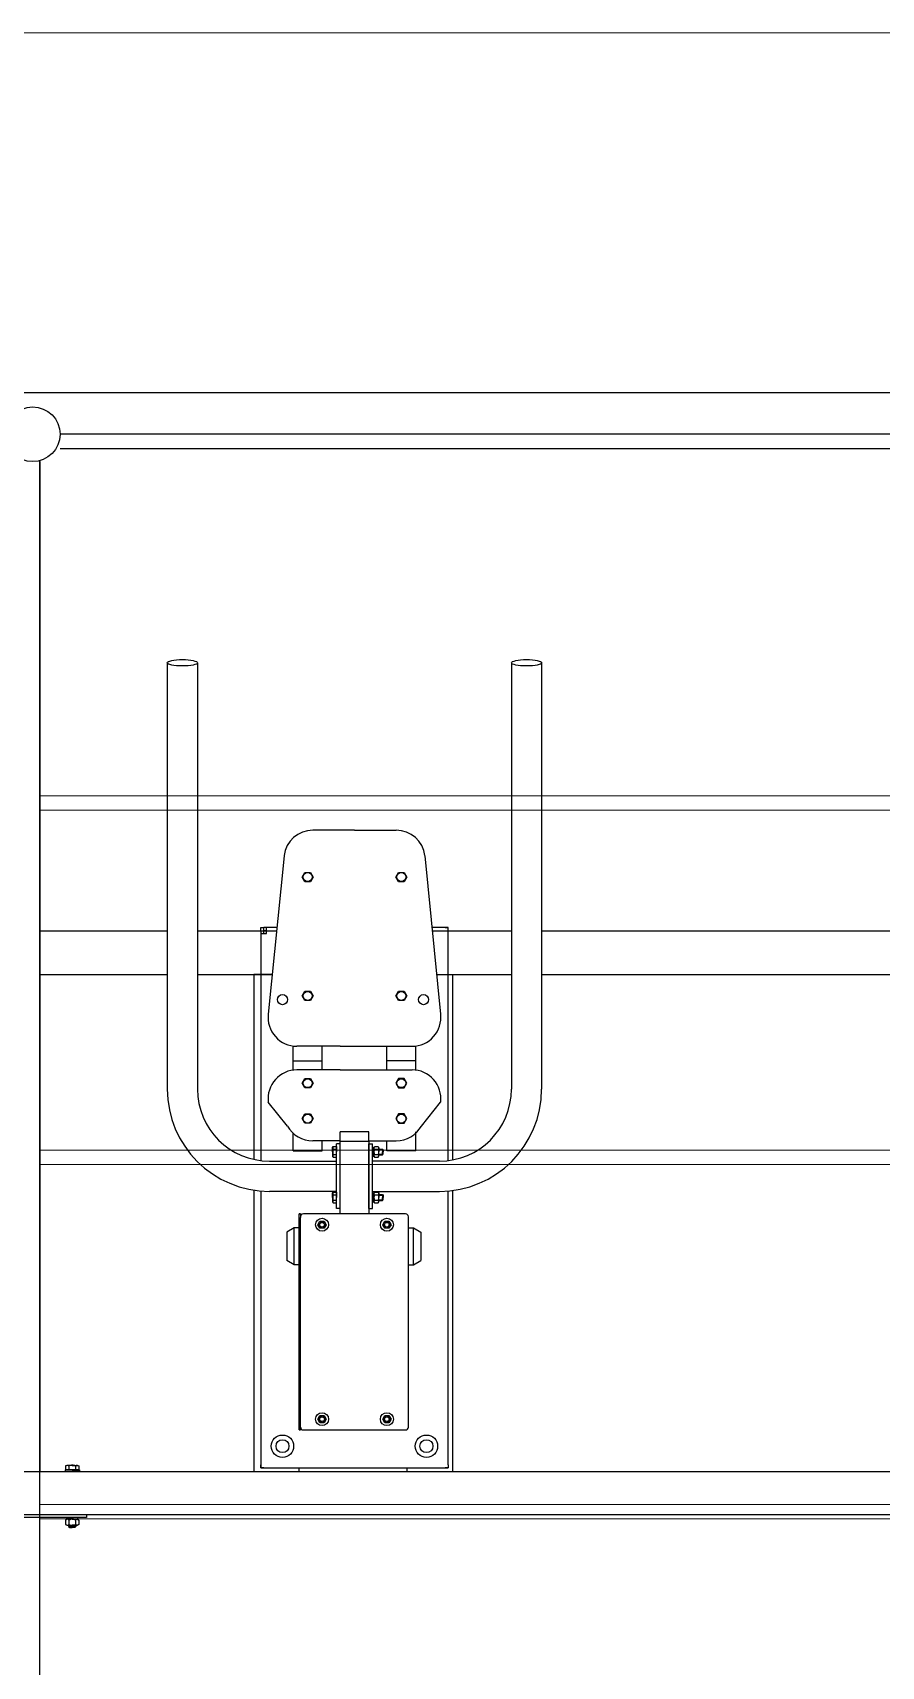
# Model space of a CAD drawing. Header units: millimetres. Extents: x -4421 to 3887, y -3652 to 2555.
# Drawn here: x 1350 to 2528, y 287 to 2555 of the extents above; entities that cross this region are included whole.
import ezdxf

# ---------------------------------------------------------------- set-up
doc = ezdxf.new("R2010")
doc.units = ezdxf.units.MM
doc.layers.add('DIKOM_ЗОНА', color=80, linetype='Continuous')
doc.layers.add('DIKOM_ОБЪЕКТ', color=7, linetype='Continuous')

msp = doc.modelspace()

# ---------------------------------------------------------------- linework, layer by layer
at = {"layer": 'DIKOM_ЗОНА', "color": 3, "lineweight": 15}
msp.add_lwpolyline([(-2687.7, -2559), (3386.7, -2559, 0.414214), (3886.7, -2059), (3886.7, 2055, 0.414214), (3386.7, 2555), (-2687.7, 2555, 0.414214), (-3187.7, 2055), (-3187.7, -2059, 0.414214)], format="xyb", close=True, dxfattribs=at)
at = {"layer": 'DIKOM_ОБЪЕКТ'}
for p, q in [((3386.7, 2055), (349.5, 2055)), ((3311.5, 1997.4), (1387.5, 1997.4)), ((3311.5, 1977.4), (1387.5, 1977.4)), ((1359.5, -1964.6), (1359.5, 1960.8)), ((1359.5, 1959.4), (1359.5, 557.4)), ((1536.5, 1680.1), (1536.5, 1088.2)), ((1578.5, 1680.1), (1578.5, 1088.2)), ((2014.5, 1680.1), (2014.5, 1088.2)), ((2056.5, 1680.1), (2056.5, 1088.2)), ((1359.5, 1495.4), (3328.8, 1496.3)), ((1359.5, 1475.4), (3328.8, 1476.3)), ((1796.5, 1447.6), (1738.5, 1447.6)), ((1796.5, 1447.6), (1854.5, 1447.6)), ((1698.8, 1412.3), (1676.8, 1192.3)), ((1894.2, 1412.3), (1916.2, 1192.3)), ((1724, 1382.6), (1727.7, 1389.1)), ((1727.7, 1389.1), (1735.3, 1389.1)), ((1735.3, 1389.1), (1739, 1382.6)), ((1854, 1382.6), (1857.7, 1389.1)), ((1857.7, 1389.1), (1865.3, 1389.1)), ((1865.3, 1389.1), (1869, 1382.6)), ((1727.7, 1376.1), (1724, 1382.6)), ((1735.3, 1376.1), (1727.7, 1376.1)), ((1739, 1382.6), (1735.3, 1376.1)), ((1857.7, 1376.1), (1854, 1382.6)), ((1865.3, 1376.1), (1857.7, 1376.1)), ((1869, 1382.6), (1865.3, 1376.1)), ((1536.5, 1307.4), (1359.5, 1307.4)), ((1688.3, 1307.4), (1578.5, 1307.4)), ((1666.5, 1308.4), (1666.5, 1312.4)), ((1666.5, 1312.4), (1670.5, 1312.4)), ((1666.5, 1308.4), (1666.5, 1047.3)), ((1666.5, 1304.4), (1674.5, 1304.4)), ((1670.5, 1304.4), (1670.5, 1312.4)), ((1688.8, 1312.4), (1670.5, 1312.4)), ((1670.5, 1308.4), (1674.5, 1308.4)), ((1674.5, 1304.4), (1674.5, 1312.4)), ((1922.5, 1312.4), (1904.2, 1312.4)), ((2014.5, 1307.4), (1904.7, 1307.4)), ((1922.5, 1312.4), (1926.5, 1312.4)), ((1926.5, 1312.4), (1922.5, 1312.4)), ((1926.5, 1308.4), (1926.5, 1312.4)), ((1926.5, 1308.4), (1926.5, 1312.4)), ((1926.5, 1047.3), (1926.5, 1308.4)), ((2828.8, 1307.4), (2056.5, 1307.4)), ((1359.5, 1247.4), (1536.5, 1247.4)), ((1578.5, 1247.4), (1682.3, 1247.4)), ((1682.3, 1247.4), (1656.5, 1247.4)), ((1656.5, 1247.4), (1656.5, 990.6)), ((1910.7, 1247.4), (2014.5, 1247.4)), ((1926.5, 1247.4), (1932.5, 1247.4)), ((1932.5, 1247.4), (1932.5, 989.8)), ((2056.5, 1247.4), (2833.8, 1247.4)), ((1724, 1217.6), (1727.7, 1224.1)), ((1727.7, 1211.1), (1724, 1217.6)), ((1727.7, 1224.1), (1735.3, 1224.1)), ((1735.3, 1211.1), (1727.7, 1211.1)), ((1735.3, 1224.1), (1739, 1217.6)), ((1739, 1217.6), (1735.3, 1211.1)), ((1854, 1217.6), (1857.7, 1224.1)), ((1857.7, 1211.1), (1854, 1217.6)), ((1857.7, 1224.1), (1865.3, 1224.1)), ((1865.3, 1211.1), (1857.7, 1211.1)), ((1865.3, 1224.1), (1869, 1217.6)), ((1869, 1217.6), (1865.3, 1211.1)), ((1711.5, 1114.6), (1711.5, 1147.9)), ((1776.5, 1147.6), (1716.5, 1147.6)), ((1751.5, 1114.9), (1751.5, 1147.6)), ((1751.5, 1114.9), (1751.5, 1147.6)), ((1776.5, 1147.6), (1876.5, 1147.6)), ((1841.5, 1114.9), (1841.5, 1147.6)), ((1841.5, 1114.9), (1841.5, 1147.6)), ((1881.5, 1114.6), (1881.5, 1147.9)), ((1711.5, 1127.6), (1751.5, 1127.6)), ((1776.5, 1114.9), (1716.5, 1114.9)), ((1776.5, 1114.9), (1876.5, 1114.9)), ((1881.5, 1127.6), (1841.5, 1127.6)), ((1724, 1096.4), (1727.7, 1102.9)), ((1727.7, 1089.9), (1724, 1096.4)), ((1727.7, 1102.9), (1735.3, 1102.9)), ((1735.3, 1089.9), (1727.7, 1089.9)), ((1735.3, 1102.9), (1739, 1096.4)), ((1739, 1096.4), (1735.3, 1089.9)), ((1857.7, 1102.9), (1854, 1096.4)), ((1854, 1096.4), (1857.7, 1089.9)), ((1865.3, 1102.9), (1857.7, 1102.9)), ((1857.7, 1089.9), (1865.3, 1089.9)), ((1869, 1096.4), (1865.3, 1102.9)), ((1865.3, 1089.9), (1869, 1096.4)), ((1703.5, 1036.9), (1676.8, 1070.2)), ((1889.5, 1036.9), (1916.2, 1070.2)), ((1666.5, 1047.3), (1666.5, 988.9)), ((1724, 1047.2), (1727.7, 1053.7)), ((1727.7, 1040.7), (1724, 1047.2)), ((1727.7, 1053.7), (1735.3, 1053.7)), ((1735.3, 1053.7), (1739, 1047.2)), ((1739, 1047.2), (1735.3, 1040.7)), ((1857.7, 1053.7), (1854, 1047.2)), ((1854, 1047.2), (1857.7, 1040.7)), ((1865.3, 1053.7), (1857.7, 1053.7)), ((1869, 1047.2), (1865.3, 1053.7)), ((1865.3, 1040.7), (1869, 1047.2)), ((1926.5, 988.9), (1926.5, 1047.3)), ((1711.5, 1002.5), (1711.5, 1026.8)), ((1735.3, 1040.7), (1727.7, 1040.7)), ((1776.5, 1016.3), (1776.5, 1028.7)), ((1816.5, 1028.7), (1776.5, 1028.7)), ((1816.5, 1016.3), (1816.5, 1028.7)), ((1857.7, 1040.7), (1865.3, 1040.7)), ((1881.5, 1002.5), (1881.5, 1028.7)), ((1881.5, 1002.5), (1881.5, 1026.8)), ((1359.5, 1003.4), (3329, 1004.3)), ((1711.5, 1002.5), (1751.5, 1002.5)), ((1776.5, 1016.3), (1738.5, 1016.3)), ((1751.5, 1002.5), (1751.5, 1016.3)), ((1751.5, 1002.5), (1751.5, 1016.3)), ((1766.2, 1007.2), (1767, 1008.5)), ((1766.2, 1001), (1766.2, 1007.2)), ((1766.2, 1001), (1766.2, 994.8)), ((1767, 1008.5), (1771.5, 1008.5)), ((1767, 1004.7), (1771.5, 1004.7)), ((1776.5, 1012), (1771.5, 1012)), ((1771.5, 922.4), (1771.5, 1012)), ((1771.5, 1008.5), (1771.5, 1001)), ((1771.5, 993.5), (1771.5, 1001)), ((1776.5, 914.9), (1776.5, 1016.3)), ((1776.5, 1016.1), (1816.5, 1016.1)), ((1776.5, 922.4), (1776.5, 1012)), ((1816.5, 1016.3), (1816.5, 914.9)), ((1816.5, 1016.3), (1854.5, 1016.3)), ((1816.5, 922.4), (1816.5, 1012)), ((1816.5, 1012), (1821.5, 1012)), ((1821.5, 922.4), (1821.5, 1012)), ((1821.5, 1001), (1821.5, 1007.1)), ((1821.5, 1007.1), (1823.5, 1007.1)), ((1821.5, 1001.4), (1823.5, 1002.1)), ((1821.5, 1001), (1821.5, 994.9)), ((1823.5, 1000.6), (1821.5, 999.9)), ((1823.5, 1006.8), (1824.5, 1008.5)), ((1823.5, 1007.1), (1823.5, 1001)), ((1823.5, 1001), (1823.5, 1006.8)), ((1823.5, 994.9), (1823.5, 1001)), ((1823.5, 1001), (1823.5, 995.1)), ((1824.5, 1008.5), (1829.3, 1008.5)), ((1824.5, 1004.7), (1829.3, 1004.7)), ((1829.3, 1008.5), (1830.3, 1006.8)), ((1830.3, 1006.8), (1830.3, 1001)), ((1830.3, 1005), (1835.2, 1005)), ((1830.3, 1004.3), (1835.9, 1004.3)), ((1830.3, 995.1), (1830.3, 1001)), ((1835.2, 1005), (1836.5, 1003.7)), ((1835.2, 1005), (1835.2, 1001)), ((1835.2, 997), (1835.2, 1001)), ((1835.2, 997), (1836.5, 998.2)), ((1836.5, 1003.7), (1836.5, 1001)), ((1836.5, 998.2), (1836.5, 1001)), ((1841.5, 1002.5), (1841.5, 1016.3)), ((1841.5, 1002.5), (1841.5, 1016.3)), ((1881.5, 1002.5), (1841.5, 1002.5)), ((1359.5, 983.4), (3329, 984.3)), ((1678.5, 988.2), (1771.5, 988.2)), ((1766.2, 994.8), (1767, 993.5)), ((1767, 997.2), (1771.5, 997.2)), ((1767, 993.5), (1771.5, 993.5)), ((1821.5, 994.9), (1823.5, 994.9)), ((1914.5, 988.2), (1821.5, 988.2)), ((1823.5, 995.1), (1824.5, 993.5)), ((1824.5, 997.2), (1829.3, 997.2)), ((1824.5, 993.5), (1829.3, 993.5)), ((1829.3, 993.5), (1830.3, 995.1)), ((1830.3, 997.7), (1835.9, 997.7)), ((1830.3, 997), (1835.2, 997)), ((1656.5, 947.9), (1656.5, 557.4)), ((1666.5, 946.7), (1666.5, 566.4)), ((1771.5, 946.2), (1678.5, 946.2)), ((1766.2, 943.8), (1767, 945.2)), ((1766.2, 937.7), (1766.2, 943.8)), ((1766.2, 937.7), (1766.2, 931.5)), ((1766.2, 931.5), (1767, 930.1)), ((1767, 945.2), (1771.5, 945.2)), ((1767, 941.4), (1771.5, 941.4)), ((1767, 933.9), (1771.5, 933.9)), ((1767, 930.1), (1771.5, 930.1)), ((1771.5, 945.2), (1771.5, 937.7)), ((1771.5, 930.1), (1771.5, 937.7)), ((1821.5, 946.2), (1914.5, 946.2)), ((1821.5, 937.7), (1821.5, 943.8)), ((1821.5, 943.8), (1823.5, 943.8)), ((1821.5, 938), (1823.5, 938.8)), ((1821.5, 937.7), (1821.5, 931.6)), ((1823.5, 937.3), (1821.5, 936.5)), ((1821.5, 931.6), (1823.5, 931.6)), ((1823.5, 943.5), (1824.5, 945.2)), ((1823.5, 943.8), (1823.5, 937.7)), ((1823.5, 937.7), (1823.5, 943.5)), ((1823.5, 931.6), (1823.5, 937.7)), ((1823.5, 937.7), (1823.5, 931.8)), ((1823.5, 931.8), (1824.5, 930.1)), ((1824.5, 945.2), (1829.3, 945.2)), ((1824.5, 941.4), (1829.3, 941.4)), ((1824.5, 933.9), (1829.3, 933.9)), ((1824.5, 930.1), (1829.3, 930.1)), ((1829.3, 945.2), (1830.3, 943.5)), ((1829.3, 930.1), (1830.3, 931.8)), ((1830.3, 943.5), (1830.3, 937.7)), ((1830.3, 941.7), (1835.2, 941.7)), ((1830.3, 941), (1835.9, 941)), ((1830.3, 931.8), (1830.3, 937.7)), ((1830.3, 934.3), (1835.9, 934.3)), ((1830.3, 933.7), (1835.2, 933.7)), ((1835.2, 941.7), (1836.5, 940.4)), ((1835.2, 941.7), (1835.2, 937.7)), ((1835.2, 933.7), (1835.2, 937.7)), ((1835.2, 933.7), (1836.5, 934.9)), ((1836.5, 940.4), (1836.5, 937.7)), ((1836.5, 934.9), (1836.5, 937.7)), ((1926.5, 566.4), (1926.5, 946.7)), ((1932.5, 947.3), (1932.5, 557.4)), ((1721.5, 914.9), (1719.5, 914.9)), ((1719.5, 914.9), (1721.5, 914.9)), ((1719.5, 614.9), (1719.5, 914.9)), ((1721.5, 914.9), (1721.5, 909.9)), ((1721.5, 619.9), (1721.5, 909.9)), ((1867.5, 914.9), (1725.5, 914.9)), ((1776.5, 922.4), (1771.5, 922.4)), ((1816.5, 922.4), (1821.5, 922.4)), ((1871.5, 618.9), (1871.5, 910.9)), ((1712.5, 895.4), (1702.5, 889.7)), ((1702.5, 889.7), (1702.5, 850.2)), ((1719.5, 895.4), (1712.5, 895.4)), ((1712.5, 844.4), (1712.5, 895.4)), ((1745.7, 899.9), (1748.6, 904.9)), ((1748.6, 894.9), (1745.7, 899.9)), ((1748.6, 904.9), (1754.4, 904.9)), ((1754.4, 894.9), (1748.6, 894.9)), ((1754.4, 904.9), (1757.3, 899.9)), ((1757.3, 899.9), (1754.4, 894.9)), ((1835.7, 899.9), (1838.6, 904.9)), ((1838.6, 894.9), (1835.7, 899.9)), ((1838.6, 904.9), (1844.4, 904.9)), ((1844.4, 894.9), (1838.6, 894.9)), ((1844.4, 904.9), (1847.3, 899.9)), ((1847.3, 899.9), (1844.4, 894.9)), ((1871.5, 895.4), (1878.5, 895.4)), ((1878.5, 895.4), (1888.5, 889.7)), ((1878.5, 844.4), (1878.5, 895.4)), ((1888.5, 889.7), (1888.5, 850.2)), ((1712.5, 844.4), (1702.5, 850.2)), ((1719.5, 844.4), (1712.5, 844.4)), ((1871.5, 844.4), (1878.5, 844.4)), ((1878.5, 844.4), (1888.5, 850.2)), ((1719.5, 614.9), (1721.5, 614.9)), ((1719.5, 614.9), (1721.5, 614.9)), ((1721.5, 614.9), (1721.5, 619.9)), ((1725.5, 614.9), (1867.5, 614.9)), ((1745.7, 629.9), (1748.6, 634.9)), ((1748.6, 624.9), (1745.7, 629.9)), ((1748.6, 634.9), (1754.4, 634.9)), ((1754.4, 624.9), (1748.6, 624.9)), ((1754.4, 634.9), (1757.3, 629.9)), ((1757.3, 629.9), (1754.4, 624.9)), ((1835.7, 629.9), (1838.6, 634.9)), ((1838.6, 624.9), (1835.7, 629.9)), ((1838.6, 634.9), (1844.4, 634.9)), ((1844.4, 624.9), (1838.6, 624.9)), ((1844.4, 634.9), (1847.3, 629.9)), ((1847.3, 629.9), (1844.4, 624.9)), ((349.5, 557.4), (2921.8, 557.4)), ((1404.5, 559.4), (1394.5, 559.4)), ((1394.5, 559.4), (1394.5, 557.4)), ((1394.5, 557.4), (1404.5, 557.4)), ((1396.9, 565.8), (1395.3, 564.9)), ((1395.3, 564.9), (1395.3, 559.4)), ((1395.3, 559.4), (1404.5, 559.4)), ((1404.5, 565.8), (1396.9, 565.8)), ((1399.9, 564.9), (1399.9, 559.4)), ((1404.5, 565.8), (1412.1, 565.8)), ((1413.7, 559.4), (1404.5, 559.4)), ((1404.5, 559.4), (1414.5, 559.4)), ((1414.5, 557.4), (1404.5, 557.4)), ((1409.1, 564.9), (1409.1, 559.4)), ((1412.1, 565.8), (1413.7, 564.9)), ((1413.7, 564.9), (1413.7, 559.4)), ((1414.5, 559.4), (1414.5, 557.4)), ((1666.5, 562.4), (1666.5, 566.4)), ((1666.5, 566.4), (1666.5, 562.4)), ((1670.5, 562.4), (1666.5, 562.4)), ((1666.5, 562.4), (1670.5, 562.4)), ((1670.5, 562.4), (1922.5, 562.4)), ((1719.5, 557.4), (1719.5, 562.4)), ((1869.5, 557.4), (1869.5, 562.4)), ((1922.5, 562.4), (1926.5, 562.4)), ((1922.5, 562.4), (1926.5, 562.4)), ((1926.5, 562.4), (1922.5, 562.4)), ((1926.5, 566.4), (1926.5, 562.4)), ((1926.5, 566.4), (1926.5, 562.4)), ((1926.5, 566.4), (1926.5, 562.4)), ((1359.5, 511.4), (3329.3, 512.3)), ((349.5, 497.4), (2921.8, 497.4)), ((1299.5, 497.4), (1424.5, 497.4)), ((1424.5, 493.4), (1299.5, 493.4)), ((1359.5, 491.4), (3329.3, 492.3)), ((1397.2, 490.9), (1395.3, 489.8)), ((1395.3, 489.8), (1395.3, 483.7)), ((1395.3, 483.7), (1397.2, 482.5)), ((1396.9, 490.9), (1396.9, 493.4)), ((1396.9, 493.4), (1404.5, 493.4)), ((1404.5, 490.9), (1396.9, 490.9)), ((1404.5, 490.9), (1397.2, 490.9)), ((1397.2, 482.5), (1404.5, 482.5)), ((1399.5, 482.5), (1399.5, 480.9)), ((1399.5, 480.9), (1401, 479.4)), ((1399.5, 480.9), (1404.5, 480.9)), ((1399.9, 489.8), (1399.9, 483.7)), ((1400.3, 482.5), (1400.3, 480.1)), ((1401, 479.4), (1404.5, 479.4)), ((1404, 490.9), (1403.1, 493.4)), ((1412.1, 493.4), (1404.5, 493.4)), ((1404.5, 490.9), (1412.1, 490.9)), ((1404.5, 490.9), (1411.8, 490.9)), ((1411.8, 482.5), (1404.5, 482.5)), ((1409.5, 480.9), (1404.5, 480.9)), ((1408, 479.4), (1404.5, 479.4)), ((1405, 493.4), (1405.9, 490.9)), ((1409.5, 480.9), (1408, 479.4)), ((1408.7, 482.5), (1408.7, 480.1)), ((1409.1, 489.8), (1409.1, 483.7)), ((1409.5, 482.5), (1409.5, 480.9)), ((1411.8, 490.9), (1413.7, 489.8)), ((1413.7, 483.7), (1411.8, 482.5)), ((1412.1, 490.9), (1412.1, 493.4)), ((1413.7, 489.8), (1413.7, 483.7)), ((1424.5, 497.4), (1424.5, 493.4))]:
    msp.add_line(p, q, dxfattribs=at)
for centre, radius in [((1349.5, 1997.4), 38), ((1731.5, 1382.6), 6.18), ((1861.5, 1382.6), 6.18), ((1696.5, 1212.4), 7), ((1731.5, 1217.6), 6.18), ((1861.5, 1217.6), 6.18), ((1892.5, 1212.4), 7), ((1731.5, 1096.4), 6.18), ((1861.5, 1096.4), 6.18), ((1731.5, 1047.2), 6.18), ((1861.5, 1047.2), 6.18), ((1751.5, 899.9), 9), ((1841.5, 899.9), 9), ((1751.5, 899.9), 4.75), ((1751.5, 899.9), 3.2), ((1841.5, 899.9), 4.75), ((1841.5, 899.9), 3.2), ((1751.5, 629.9), 9), ((1841.5, 629.9), 9), ((1751.5, 629.9), 4.75), ((1751.5, 629.9), 3.2), ((1841.5, 629.9), 4.75), ((1841.5, 629.9), 3.2), ((1696.5, 592.4), 15.5), ((1696.5, 592.4), 9), ((1896.5, 592.4), 15.5), ((1896.5, 592.4), 9)]:
    msp.add_circle(centre, radius, dxfattribs=at)
for centre, radius, start, end in [((1738.5, 1407.6), 40, 90, 173.2329), ((1854.5, 1407.6), 40, 6.7671, 90), ((1716.5, 1187.6), 40, 173.2329, 270), ((1876.5, 1187.6), 40, 270, 6.7671), ((1716.5, 1074.9), 40, 90, 186.7671), ((1876.5, 1074.9), 40, 353.2329, 90), ((1678.5, 1088.2), 142, 180, 270), ((1678.5, 1088.2), 100, 180, 270), ((1914.5, 1088.2), 142, 270, 0), ((1914.5, 1088.2), 100, 270, 0), ((1738.5, 1056.3), 40, 209.0489, 270), ((1854.5, 1056.3), 40, 270, 330.9511), ((1775.8, 1001), 9.55, 156.8627, 180), ((1775.8, 1001), 9.55, 180, 203.1373), ((1768.9, 1006.6), 2.64, 150.9367, 223.2461), ((1831.3, 1001), 7.84, 151.4211, 180), ((1831.3, 1001), 7.84, 180, 208.5789), ((1825.6, 1006.4), 2.04, 142.6066, 235.9525), ((1828.2, 1006.4), 2.04, 304.0475, 37.3934), ((1822.5, 1001), 7.84, 0, 28.5789), ((1822.5, 1001), 7.84, 331.4211, 0), ((1768.9, 995.4), 2.64, 136.7539, 209.0633), ((1825.6, 995.6), 2.04, 124.0475, 217.3934), ((1828.2, 995.6), 2.04, 322.6066, 55.9525), ((1775.8, 937.7), 9.55, 156.8627, 180), ((1775.8, 937.7), 9.55, 180, 203.1373), ((1768.9, 943.2), 2.64, 150.9367, 223.2461), ((1768.9, 932.1), 2.64, 136.7539, 209.0633), ((1831.3, 937.7), 7.84, 151.4211, 180), ((1831.3, 937.7), 7.84, 180, 208.5789), ((1825.6, 943.1), 2.04, 142.6066, 235.9525), ((1825.6, 932.2), 2.04, 124.0475, 217.3934), ((1828.2, 943.1), 2.04, 304.0475, 37.3934), ((1822.5, 937.7), 7.84, 0, 28.5789), ((1822.5, 937.7), 7.84, 331.4211, 0), ((1828.2, 932.2), 2.04, 322.6066, 55.9525), ((1725.5, 910.9), 4, 90, 180), ((1867.5, 910.9), 4, 0, 90), ((1725.5, 618.9), 4, 180, 270), ((1867.5, 618.9), 4, 270, 0), ((1397.7, 562.5), 3.24, 46.6832, 119.134), ((1404.5, 554.1), 11.8, 90, 113.1373), ((1404.5, 554.1), 11.8, 66.8627, 90), ((1411.3, 562.5), 3.24, 60.866, 133.3168), ((1397.8, 488.3), 2.59, 35.859, 126.1524), ((1397.8, 485.2), 2.59, 233.8476, 324.141), ((1404.5, 481.1), 9.87, 90, 117.9053), ((1404.5, 492.4), 9.87, 242.0947, 270), ((1404.5, 481.1), 9.87, 62.0947, 90), ((1404.5, 492.4), 9.87, 270, 297.9053), ((1411.2, 488.3), 2.59, 53.8476, 144.141), ((1411.2, 485.2), 2.59, 215.859, 306.1524)]:
    msp.add_arc(centre, radius, start, end, dxfattribs=at)
for centre in [(1557.5, 1680.1), (2035.5, 1680.1)]:
    msp.add_ellipse(centre, major_axis=(-21, 0), ratio=0.211059, dxfattribs=at)

doc.saveas('drawing.dxf')
